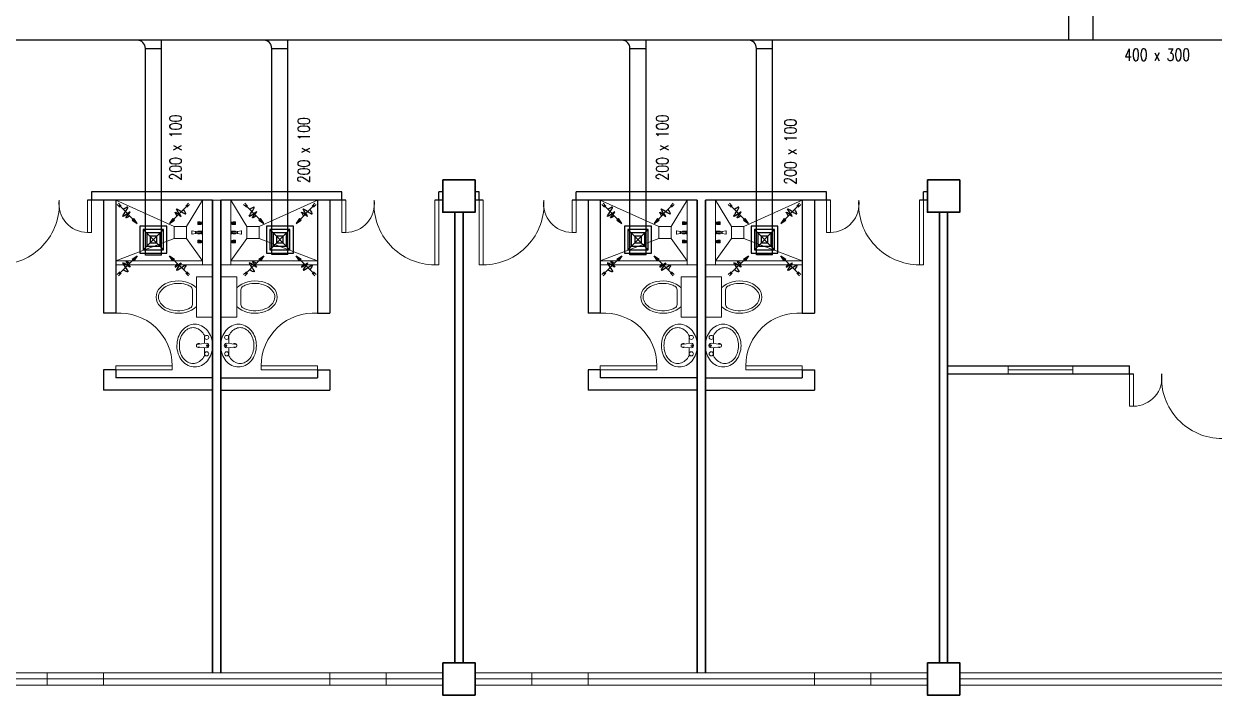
# Model space of a CAD drawing. Header units: millimetres. Extents: x 3 to 434, y 1 to 233.
# Drawn here: x 30.13 to 44.87, y 20.76 to 29.07 of the extents above; entities that cross this region are included whole.
import ezdxf

# ---------------------------------------------------------------- set-up
doc = ezdxf.new("R2010")
doc.units = ezdxf.units.MM
doc.header["$MEASUREMENT"] = 0
for name, color, linetype in [('AIR', 7, 'Continuous'), ('AIR-00', 8, 'Continuous'), ('AIR-03', 30, 'Continuous'), ('ducting label', 7, 'Continuous'), ('exhaust', 1, 'Continuous')]:
    doc.layers.add(name, color=color, linetype=linetype)
doc.styles.add('Arch-Dim', font='simplex.shx', dxfattribs={"width": 0.75})

# ---------------------------------------------------------------- blocks, each defined once
blk = doc.blocks.new('GRILL-C-IN')
at = {"layer": 'AIR-00', "ltscale": 3}
for p, q in [((-0.601, 0.623), (-0.651, 0.674)), ((0.601, 0.623), (0.651, 0.674)), ((-0.623, 0.601), (-0.674, 0.651)), ((-0.637, 0.637), (-0.3, 0.3)), ((0.637, 0.637), (0.3, 0.3)), ((0.623, 0.601), (0.674, 0.651)), ((-0.637, -0.637), (-0.3, -0.3)), ((0.637, -0.637), (0.3, -0.3)), ((-0.623, -0.601), (-0.674, -0.651)), ((-0.601, -0.623), (-0.651, -0.674)), ((0.601, -0.623), (0.651, -0.674)), ((0.623, -0.601), (0.674, -0.651))]:
    blk.add_line(p, q, dxfattribs=at)
at = {"layer": 'AIR-00', "color": 50}
for p, q in [((-0.188, 0.187), (0.187, -0.188)), ((0.187, 0.187), (-0.188, -0.188))]:
    blk.add_line(p, q, dxfattribs=at)
at = {"layer": 'AIR-00', "ltscale": 3}
for points in [[(-0.362, 0.393), (-0.393, 0.362), (-0.3, 0.3)], [(0.393, 0.362), (0.362, 0.393), (0.3, 0.3)], [(-0.362, -0.393), (-0.393, -0.362), (-0.3, -0.3)], [(0.393, -0.362), (0.362, -0.393), (0.3, -0.3)]]:
    blk.add_lwpolyline(points, close=True, dxfattribs=at)
at = {"layer": 'AIR-00', "color": 50}
for points in [[(-0.188, -0.188), (0.187, -0.188), (0.187, 0.187), (-0.188, 0.187)], [(-0.125, -0.125), (0.125, -0.125), (0.125, 0.125), (-0.125, 0.125)], [(-0.062, -0.062), (0.062, -0.062), (0.062, 0.062), (-0.062, 0.062)]]:
    blk.add_lwpolyline(points, close=True, dxfattribs=at)
at = {"layer": 'AIR-00', "ltscale": 3}
for points in [[(-0.441, 0.441), (-0.512, 0.404), (-0.432, 0.514), (-0.568, 0.43), (-0.477, 0.6), (-0.561, 0.561)], [(0.441, 0.441), (0.404, 0.512), (0.514, 0.432), (0.43, 0.568), (0.6, 0.477), (0.561, 0.561)], [(-0.441, -0.441), (-0.512, -0.404), (-0.432, -0.514), (-0.568, -0.43), (-0.477, -0.6), (-0.561, -0.561)], [(0.441, -0.441), (0.404, -0.512), (0.514, -0.432), (0.43, -0.568), (0.6, -0.477), (0.561, -0.561)]]:
    blk.add_spline(points, degree=3, dxfattribs=at)
for points in [[(-0.3, 0.3), (-0.362, 0.393), (-0.393, 0.362)], [(0.3, 0.3), (0.393, 0.362), (0.362, 0.393)], [(-0.3, -0.3), (-0.362, -0.393), (-0.393, -0.362)], [(0.3, -0.3), (0.393, -0.362), (0.362, -0.393)]]:
    blk.add_solid(points, dxfattribs=at)
at = {"layer": 'AIR-03', "color": 6}
blk.add_lwpolyline([(-0.25, -0.25), (0.25, -0.25), (0.25, 0.25), (-0.25, 0.25)], close=True, dxfattribs=at)

msp = doc.modelspace()

# ---------------------------------------------------------------- linework, layer by layer
at = {"color": 8, "linetype": 'ByBlock', "lineweight": 25}
for p, q in [((34.07, 26.987), (30.97, 26.987)), ((30.97, 26.987), (30.97, 26.887)), ((34.07, 26.887), (34.07, 26.987)), ((35.32, 26.987), (35.27, 26.987)), ((35.27, 26.887), (35.27, 26.987)), ((35.77, 26.987), (35.72, 26.987)), ((35.77, 26.887), (35.77, 26.987)), ((38.57, 26.987), (36.97, 26.987)), ((36.97, 26.887), (36.97, 26.987)), ((40.07, 26.987), (38.47, 26.987)), ((40.07, 26.887), (40.07, 26.987)), ((41.32, 26.987), (41.27, 26.987)), ((41.27, 26.887), (41.27, 26.987)), ((32.47, 26.887), (30.92, 26.887)), ((32.345, 26.887), (31.27, 26.887)), ((32.47, 21.037), (32.47, 26.887)), ((32.47, 26.887), (32.47, 21.037)), ((32.57, 21.037), (32.57, 26.887)), ((32.57, 26.887), (32.57, 21.037)), ((34.12, 26.887), (32.57, 26.887)), ((35.32, 26.887), (35.22, 26.887)), ((35.82, 26.887), (35.72, 26.887)), ((38.47, 26.887), (36.92, 26.887)), ((38.47, 21.037), (38.47, 26.887)), ((38.47, 26.887), (38.47, 21.037)), ((38.57, 21.037), (38.57, 26.887)), ((38.57, 26.887), (38.57, 21.037)), ((40.12, 26.887), (38.57, 26.887)), ((41.32, 26.887), (41.22, 26.887)), ((35.47, 21.162), (35.47, 26.737)), ((35.47, 26.737), (35.47, 21.162)), ((35.57, 21.162), (35.57, 26.737)), ((35.57, 26.737), (35.57, 21.162)), ((41.47, 21.162), (41.47, 26.737)), ((41.47, 26.737), (41.47, 21.162)), ((41.57, 21.162), (41.57, 26.737)), ((41.57, 26.737), (41.57, 21.162)), ((41.57, 24.837), (43.82, 24.837)), ((43.82, 24.737), (43.82, 24.837)), ((41.57, 24.737), (43.87, 24.737)), ((41.57, 22.387), (41.57, 21.162))]:
    msp.add_line(p, q, dxfattribs=at)
at = {"color": 8, "linetype": 'ByBlock', "lineweight": 25, "ltscale": 0.3}
for p, q in [((31.12, 26.887), (31.12, 25.487)), ((31.27, 26.887), (31.27, 25.487)), ((33.77, 26.887), (33.77, 25.487)), ((33.92, 26.887), (33.92, 25.487)), ((37.12, 26.887), (37.12, 25.487)), ((37.27, 26.887), (37.27, 25.487)), ((39.77, 26.887), (39.77, 25.487)), ((39.92, 26.887), (39.92, 25.487)), ((31.27, 25.487), (31.12, 25.487)), ((33.77, 25.487), (33.92, 25.487)), ((37.27, 25.487), (37.12, 25.487)), ((39.77, 25.487), (39.92, 25.487)), ((31.12, 24.787), (31.12, 24.537)), ((31.27, 24.787), (31.12, 24.787)), ((31.27, 24.787), (31.27, 24.687)), ((33.77, 24.787), (33.77, 24.687)), ((33.77, 24.787), (33.92, 24.787)), ((33.92, 24.787), (33.92, 24.537)), ((37.12, 24.787), (37.12, 24.537)), ((37.27, 24.787), (37.12, 24.787)), ((37.27, 24.787), (37.27, 24.687)), ((39.77, 24.787), (39.77, 24.687)), ((39.77, 24.787), (39.92, 24.787)), ((39.92, 24.787), (39.92, 24.537)), ((32.47, 24.687), (31.27, 24.687)), ((32.57, 24.687), (33.77, 24.687)), ((38.47, 24.687), (37.27, 24.687)), ((38.57, 24.687), (39.77, 24.687)), ((32.47, 24.537), (31.12, 24.537)), ((32.57, 24.537), (33.92, 24.537)), ((38.47, 24.537), (37.12, 24.537)), ((38.57, 24.537), (39.92, 24.537))]:
    msp.add_line(p, q, dxfattribs=at)
at = {"color": 8, "linetype": 'ByBlock', "lineweight": 9, "ltscale": 0.3}
for p, q in [((31.995, 26.562), (31.27, 26.887)), ((32.145, 26.562), (32.345, 26.887)), ((32.895, 26.562), (32.695, 26.887)), ((33.045, 26.562), (33.77, 26.887)), ((37.995, 26.562), (37.27, 26.887)), ((38.145, 26.562), (38.345, 26.887)), ((38.895, 26.562), (38.695, 26.887)), ((39.045, 26.562), (39.77, 26.887)), ((31.995, 26.412), (31.27, 26.137)), ((32.145, 26.412), (32.345, 26.137)), ((32.895, 26.412), (32.695, 26.137)), ((33.045, 26.412), (33.77, 26.137)), ((37.995, 26.412), (37.27, 26.137)), ((38.145, 26.412), (38.345, 26.137)), ((38.895, 26.412), (38.695, 26.137)), ((39.045, 26.412), (39.77, 26.137))]:
    msp.add_line(p, q, dxfattribs=at)
at = {"color": 8, "linetype": 'ByBlock', "lineweight": 9}
for p, q in [((32.345, 26.887), (32.345, 26.087)), ((32.57, 26.887), (32.47, 26.887)), ((32.695, 26.887), (32.695, 26.087)), ((38.345, 26.887), (38.345, 26.087)), ((38.695, 26.887), (38.695, 26.087)), ((41.57, 26.737), (41.57, 23.762)), ((32.47, 24.501), (32.47, 26.451)), ((38.57, 25.137), (38.57, 23.037)), ((41.57, 25.137), (41.57, 23.037)), ((42.72, 24.837), (42.32, 24.837)), ((42.32, 24.837), (42.32, 24.737)), ((43.12, 24.787), (42.32, 24.787)), ((43.12, 24.737), (43.12, 24.837)), ((42.32, 24.737), (43.12, 24.737)), ((41.57, 22.762), (41.57, 22.387)), ((29.72, 21.037), (32.47, 21.037)), ((31.12, 20.962), (29.72, 20.962)), ((30.42, 21.037), (30.42, 20.887)), ((31.12, 20.887), (31.12, 21.037)), ((31.12, 20.962), (33.92, 20.962)), ((32.47, 21.037), (32.57, 21.037)), ((32.57, 21.037), (35.32, 21.037)), ((33.92, 21.037), (33.92, 20.887)), ((35.32, 20.962), (33.92, 20.962)), ((34.62, 21.037), (34.62, 20.887)), ((35.32, 20.887), (35.32, 21.037)), ((35.72, 21.037), (38.47, 21.037)), ((37.12, 20.962), (35.72, 20.962)), ((36.42, 21.037), (36.42, 20.887)), ((37.12, 20.887), (37.12, 21.037)), ((37.12, 20.962), (39.92, 20.962)), ((38.47, 21.037), (38.57, 21.037)), ((41.32, 21.037), (38.57, 21.037)), ((39.92, 21.037), (39.92, 20.887)), ((41.32, 20.962), (39.92, 20.962)), ((40.62, 21.037), (40.62, 20.887)), ((45.07, 21.037), (41.72, 21.037)), ((42.17, 21.037), (41.72, 21.037)), ((41.72, 20.962), (45.07, 20.962)), ((42.17, 21.037), (44.07, 21.037)), ((44.67, 21.037), (44.07, 21.037)), ((29.72, 20.887), (32.57, 20.887)), ((32.47, 20.887), (35.32, 20.887)), ((35.72, 20.887), (38.57, 20.887)), ((41.32, 20.887), (38.57, 20.887)), ((45.07, 20.887), (41.72, 20.887)), ((41.72, 20.887), (42.17, 20.887)), ((42.17, 20.887), (44.07, 20.887)), ((44.07, 20.887), (44.82, 20.887))]:
    msp.add_line(p, q, dxfattribs=at)
at = {"color": 8, "lineweight": 9}
for p, q in [((32.286, 26.613), (32.286, 26.587)), ((32.286, 26.613), (32.288, 26.613)), ((32.286, 26.587), (32.288, 26.587)), ((32.288, 26.613), (32.29, 26.617)), ((32.288, 26.613), (32.288, 26.587)), ((32.288, 26.587), (32.29, 26.584)), ((32.29, 26.617), (32.29, 26.584)), ((32.29, 26.617), (32.312, 26.617)), ((32.29, 26.584), (32.312, 26.584)), ((32.298, 26.613), (32.311, 26.613)), ((32.298, 26.606), (32.31, 26.606)), ((32.298, 26.594), (32.31, 26.594)), ((32.298, 26.587), (32.311, 26.587)), ((32.312, 26.617), (32.316, 26.615)), ((32.312, 26.614), (32.312, 26.606)), ((32.312, 26.587), (32.312, 26.594)), ((32.312, 26.584), (32.316, 26.586)), ((32.317, 26.614), (32.323, 26.614)), ((32.317, 26.586), (32.323, 26.586)), ((32.323, 26.614), (32.326, 26.614)), ((32.323, 26.614), (32.323, 26.586)), ((32.323, 26.586), (32.326, 26.587)), ((32.326, 26.614), (32.326, 26.587)), ((32.337, 26.612), (32.326, 26.612)), ((32.337, 26.589), (32.326, 26.589)), ((32.344, 26.617), (32.337, 26.614)), ((32.337, 26.614), (32.337, 26.587)), ((32.344, 26.583), (32.337, 26.587)), ((32.344, 26.617), (32.344, 26.583)), ((32.344, 26.617), (32.345, 26.617)), ((32.344, 26.583), (32.345, 26.583)), ((32.345, 26.617), (32.345, 26.583)), ((32.695, 26.617), (32.695, 26.583)), ((32.696, 26.617), (32.695, 26.617)), ((32.696, 26.583), (32.695, 26.583)), ((32.696, 26.617), (32.696, 26.583)), ((32.696, 26.617), (32.702, 26.614)), ((32.696, 26.583), (32.702, 26.587)), ((32.702, 26.614), (32.702, 26.587)), ((32.702, 26.612), (32.714, 26.612)), ((32.702, 26.589), (32.714, 26.589)), ((32.716, 26.614), (32.714, 26.614)), ((32.714, 26.614), (32.714, 26.587)), ((32.716, 26.586), (32.714, 26.587)), ((32.716, 26.614), (32.716, 26.586)), ((32.722, 26.614), (32.716, 26.614)), ((32.722, 26.586), (32.716, 26.586)), ((32.728, 26.617), (32.724, 26.615)), ((32.728, 26.584), (32.724, 26.586)), ((32.75, 26.617), (32.728, 26.617)), ((32.728, 26.614), (32.728, 26.606)), ((32.728, 26.587), (32.728, 26.594)), ((32.75, 26.584), (32.728, 26.584)), ((32.741, 26.613), (32.729, 26.613)), ((32.741, 26.606), (32.729, 26.606)), ((32.741, 26.594), (32.729, 26.594)), ((32.741, 26.587), (32.729, 26.587)), ((32.75, 26.617), (32.75, 26.584)), ((32.752, 26.613), (32.75, 26.617)), ((32.752, 26.587), (32.75, 26.584)), ((32.752, 26.613), (32.752, 26.587)), ((32.754, 26.613), (32.752, 26.613)), ((32.754, 26.587), (32.752, 26.587)), ((32.754, 26.613), (32.754, 26.587)), ((38.286, 26.613), (38.286, 26.587)), ((38.286, 26.613), (38.288, 26.613)), ((38.286, 26.587), (38.288, 26.587)), ((38.288, 26.613), (38.29, 26.617)), ((38.288, 26.613), (38.288, 26.587)), ((38.288, 26.587), (38.29, 26.584)), ((38.29, 26.617), (38.29, 26.584)), ((38.29, 26.617), (38.312, 26.617)), ((38.29, 26.584), (38.312, 26.584)), ((38.298, 26.613), (38.311, 26.613)), ((38.298, 26.606), (38.31, 26.606)), ((38.298, 26.594), (38.31, 26.594)), ((38.298, 26.587), (38.311, 26.587)), ((38.312, 26.617), (38.316, 26.615)), ((38.312, 26.614), (38.312, 26.606)), ((38.312, 26.587), (38.312, 26.594)), ((38.312, 26.584), (38.316, 26.586)), ((38.317, 26.614), (38.323, 26.614)), ((38.317, 26.586), (38.323, 26.586)), ((38.323, 26.614), (38.326, 26.614)), ((38.323, 26.614), (38.323, 26.586)), ((38.323, 26.586), (38.326, 26.587)), ((38.326, 26.614), (38.326, 26.587)), ((38.337, 26.612), (38.326, 26.612)), ((38.337, 26.589), (38.326, 26.589)), ((38.344, 26.617), (38.337, 26.614)), ((38.337, 26.614), (38.337, 26.587)), ((38.344, 26.583), (38.337, 26.587)), ((38.344, 26.617), (38.344, 26.583)), ((38.344, 26.617), (38.345, 26.617)), ((38.344, 26.583), (38.345, 26.583)), ((38.345, 26.617), (38.345, 26.583)), ((38.695, 26.617), (38.695, 26.583)), ((38.696, 26.617), (38.695, 26.617)), ((38.696, 26.583), (38.695, 26.583)), ((38.696, 26.617), (38.696, 26.583)), ((38.696, 26.617), (38.702, 26.614)), ((38.696, 26.583), (38.702, 26.587)), ((38.702, 26.614), (38.702, 26.587)), ((38.702, 26.612), (38.714, 26.612)), ((38.702, 26.589), (38.714, 26.589)), ((38.716, 26.614), (38.714, 26.614)), ((38.714, 26.614), (38.714, 26.587)), ((38.716, 26.586), (38.714, 26.587)), ((38.716, 26.614), (38.716, 26.586)), ((38.722, 26.614), (38.716, 26.614)), ((38.722, 26.586), (38.716, 26.586)), ((38.728, 26.617), (38.724, 26.615)), ((38.728, 26.584), (38.724, 26.586)), ((38.75, 26.617), (38.728, 26.617)), ((38.728, 26.614), (38.728, 26.606)), ((38.728, 26.587), (38.728, 26.594)), ((38.75, 26.584), (38.728, 26.584)), ((38.741, 26.613), (38.729, 26.613)), ((38.741, 26.606), (38.729, 26.606)), ((38.741, 26.594), (38.729, 26.594)), ((38.741, 26.587), (38.729, 26.587)), ((38.75, 26.617), (38.75, 26.584)), ((38.752, 26.613), (38.75, 26.617)), ((38.752, 26.587), (38.75, 26.584)), ((38.752, 26.613), (38.752, 26.587)), ((38.754, 26.613), (38.752, 26.613)), ((38.754, 26.587), (38.752, 26.587)), ((38.754, 26.613), (38.754, 26.587)), ((32.213, 26.467), (32.213, 26.506)), ((32.26, 26.499), (32.218, 26.508)), ((32.26, 26.474), (32.218, 26.466)), ((32.267, 26.499), (32.26, 26.499)), ((32.26, 26.499), (32.26, 26.474)), ((32.26, 26.499), (32.26, 26.474)), ((32.26, 26.474), (32.267, 26.474)), ((32.267, 26.474), (32.267, 26.499)), ((32.267, 26.494), (32.329, 26.494)), ((32.329, 26.479), (32.267, 26.479)), ((32.286, 26.5), (32.286, 26.494)), ((32.286, 26.5), (32.288, 26.5)), ((32.286, 26.479), (32.286, 26.474)), ((32.286, 26.474), (32.288, 26.474)), ((32.286, 26.386), (32.288, 26.386)), ((32.286, 26.386), (32.286, 26.36)), ((32.288, 26.5), (32.29, 26.503)), ((32.288, 26.5), (32.288, 26.494)), ((32.288, 26.479), (32.288, 26.474)), ((32.288, 26.474), (32.29, 26.47)), ((32.288, 26.386), (32.29, 26.39)), ((32.288, 26.386), (32.288, 26.36)), ((32.29, 26.503), (32.29, 26.494)), ((32.29, 26.503), (32.312, 26.503)), ((32.29, 26.479), (32.29, 26.47)), ((32.29, 26.47), (32.312, 26.47)), ((32.29, 26.39), (32.312, 26.39)), ((32.29, 26.39), (32.29, 26.356)), ((32.298, 26.5), (32.311, 26.5)), ((32.298, 26.474), (32.311, 26.474)), ((32.298, 26.386), (32.311, 26.386)), ((32.312, 26.503), (32.316, 26.501)), ((32.312, 26.5), (32.312, 26.494)), ((32.312, 26.474), (32.312, 26.479)), ((32.312, 26.47), (32.316, 26.472)), ((32.312, 26.39), (32.316, 26.388)), ((32.312, 26.386), (32.312, 26.379)), ((32.317, 26.501), (32.323, 26.501)), ((32.317, 26.473), (32.323, 26.473)), ((32.317, 26.387), (32.323, 26.387)), ((32.323, 26.501), (32.323, 26.494)), ((32.323, 26.501), (32.326, 26.5)), ((32.323, 26.479), (32.323, 26.473)), ((32.323, 26.473), (32.326, 26.473)), ((32.323, 26.387), (32.323, 26.359)), ((32.323, 26.387), (32.326, 26.386)), ((32.326, 26.5), (32.326, 26.494)), ((32.329, 26.498), (32.326, 26.498)), ((32.326, 26.479), (32.326, 26.473)), ((32.329, 26.475), (32.326, 26.475)), ((32.326, 26.386), (32.326, 26.36)), ((32.337, 26.384), (32.326, 26.384)), ((32.329, 26.469), (32.329, 26.504)), ((32.329, 26.504), (32.339, 26.504)), ((32.329, 26.494), (32.329, 26.479)), ((32.339, 26.469), (32.329, 26.469)), ((32.344, 26.39), (32.337, 26.387)), ((32.337, 26.387), (32.337, 26.359)), ((32.339, 26.504), (32.345, 26.516)), ((32.339, 26.469), (32.339, 26.504)), ((32.339, 26.504), (32.339, 26.469)), ((32.345, 26.458), (32.339, 26.469)), ((32.344, 26.39), (32.345, 26.39)), ((32.344, 26.39), (32.344, 26.356)), ((32.345, 26.516), (32.345, 26.458)), ((32.345, 26.39), (32.345, 26.356)), ((32.701, 26.504), (32.695, 26.516)), ((32.695, 26.516), (32.695, 26.458)), ((32.695, 26.458), (32.701, 26.469)), ((32.696, 26.39), (32.695, 26.39)), ((32.695, 26.39), (32.695, 26.356)), ((32.696, 26.39), (32.702, 26.387)), ((32.696, 26.39), (32.696, 26.356)), ((32.701, 26.469), (32.701, 26.504)), ((32.71, 26.504), (32.701, 26.504)), ((32.701, 26.504), (32.701, 26.469)), ((32.701, 26.469), (32.71, 26.469)), ((32.702, 26.387), (32.702, 26.359)), ((32.702, 26.384), (32.714, 26.384)), ((32.71, 26.469), (32.71, 26.504)), ((32.71, 26.498), (32.714, 26.498)), ((32.773, 26.494), (32.71, 26.494)), ((32.71, 26.494), (32.71, 26.479)), ((32.71, 26.479), (32.773, 26.479)), ((32.71, 26.475), (32.714, 26.475)), ((32.716, 26.501), (32.714, 26.5)), ((32.714, 26.5), (32.714, 26.494)), ((32.714, 26.479), (32.714, 26.473)), ((32.716, 26.473), (32.714, 26.473)), ((32.716, 26.387), (32.714, 26.386)), ((32.714, 26.386), (32.714, 26.36)), ((32.716, 26.501), (32.716, 26.494)), ((32.722, 26.501), (32.716, 26.501)), ((32.716, 26.479), (32.716, 26.473)), ((32.722, 26.473), (32.716, 26.473)), ((32.722, 26.387), (32.716, 26.387)), ((32.716, 26.387), (32.716, 26.359)), ((32.728, 26.503), (32.724, 26.501)), ((32.728, 26.47), (32.724, 26.472)), ((32.728, 26.39), (32.724, 26.388)), ((32.75, 26.503), (32.728, 26.503)), ((32.728, 26.5), (32.728, 26.494)), ((32.728, 26.474), (32.728, 26.479)), ((32.75, 26.47), (32.728, 26.47)), ((32.75, 26.39), (32.728, 26.39)), ((32.728, 26.386), (32.728, 26.379)), ((32.741, 26.5), (32.729, 26.5)), ((32.741, 26.474), (32.729, 26.474)), ((32.741, 26.386), (32.729, 26.386)), ((32.75, 26.503), (32.75, 26.494)), ((32.752, 26.5), (32.75, 26.503)), ((32.75, 26.479), (32.75, 26.47)), ((32.752, 26.474), (32.75, 26.47)), ((32.752, 26.386), (32.75, 26.39)), ((32.75, 26.39), (32.75, 26.356)), ((32.752, 26.5), (32.752, 26.494)), ((32.754, 26.5), (32.752, 26.5)), ((32.752, 26.479), (32.752, 26.474)), ((32.754, 26.474), (32.752, 26.474)), ((32.754, 26.386), (32.752, 26.386)), ((32.752, 26.386), (32.752, 26.36)), ((32.754, 26.5), (32.754, 26.494)), ((32.754, 26.479), (32.754, 26.474)), ((32.754, 26.386), (32.754, 26.36)), ((32.773, 26.499), (32.78, 26.499)), ((32.773, 26.474), (32.773, 26.499)), ((32.78, 26.474), (32.773, 26.474)), ((32.78, 26.499), (32.822, 26.508)), ((32.78, 26.499), (32.78, 26.474)), ((32.78, 26.499), (32.78, 26.474)), ((32.78, 26.474), (32.822, 26.466)), ((32.827, 26.467), (32.827, 26.506)), ((38.213, 26.467), (38.213, 26.506)), ((38.26, 26.499), (38.218, 26.508)), ((38.26, 26.474), (38.218, 26.466)), ((38.267, 26.499), (38.26, 26.499)), ((38.26, 26.499), (38.26, 26.474)), ((38.26, 26.499), (38.26, 26.474)), ((38.26, 26.474), (38.267, 26.474)), ((38.267, 26.474), (38.267, 26.499)), ((38.267, 26.494), (38.329, 26.494)), ((38.329, 26.479), (38.267, 26.479)), ((38.286, 26.5), (38.286, 26.494)), ((38.286, 26.5), (38.288, 26.5)), ((38.286, 26.479), (38.286, 26.474)), ((38.286, 26.474), (38.288, 26.474)), ((38.286, 26.386), (38.288, 26.386)), ((38.286, 26.386), (38.286, 26.36)), ((38.288, 26.5), (38.29, 26.503)), ((38.288, 26.5), (38.288, 26.494)), ((38.288, 26.479), (38.288, 26.474)), ((38.288, 26.474), (38.29, 26.47)), ((38.288, 26.386), (38.29, 26.39)), ((38.288, 26.386), (38.288, 26.36)), ((38.29, 26.503), (38.29, 26.494)), ((38.29, 26.503), (38.312, 26.503)), ((38.29, 26.479), (38.29, 26.47)), ((38.29, 26.47), (38.312, 26.47)), ((38.29, 26.39), (38.312, 26.39)), ((38.29, 26.39), (38.29, 26.356)), ((38.298, 26.5), (38.311, 26.5)), ((38.298, 26.474), (38.311, 26.474)), ((38.298, 26.386), (38.311, 26.386)), ((38.312, 26.503), (38.316, 26.501)), ((38.312, 26.5), (38.312, 26.494)), ((38.312, 26.474), (38.312, 26.479)), ((38.312, 26.47), (38.316, 26.472)), ((38.312, 26.39), (38.316, 26.388)), ((38.312, 26.386), (38.312, 26.379)), ((38.317, 26.501), (38.323, 26.501)), ((38.317, 26.473), (38.323, 26.473)), ((38.317, 26.387), (38.323, 26.387)), ((38.323, 26.501), (38.323, 26.494)), ((38.323, 26.501), (38.326, 26.5)), ((38.323, 26.479), (38.323, 26.473)), ((38.323, 26.473), (38.326, 26.473)), ((38.323, 26.387), (38.323, 26.359)), ((38.323, 26.387), (38.326, 26.386)), ((38.326, 26.5), (38.326, 26.494)), ((38.329, 26.498), (38.326, 26.498)), ((38.326, 26.479), (38.326, 26.473)), ((38.329, 26.475), (38.326, 26.475)), ((38.326, 26.386), (38.326, 26.36)), ((38.337, 26.384), (38.326, 26.384)), ((38.329, 26.469), (38.329, 26.504)), ((38.329, 26.504), (38.339, 26.504)), ((38.329, 26.494), (38.329, 26.479)), ((38.339, 26.469), (38.329, 26.469)), ((38.344, 26.39), (38.337, 26.387)), ((38.337, 26.387), (38.337, 26.359)), ((38.339, 26.504), (38.345, 26.516)), ((38.339, 26.469), (38.339, 26.504)), ((38.339, 26.504), (38.339, 26.469)), ((38.345, 26.458), (38.339, 26.469)), ((38.344, 26.39), (38.345, 26.39)), ((38.344, 26.39), (38.344, 26.356)), ((38.345, 26.516), (38.345, 26.458)), ((38.345, 26.39), (38.345, 26.356)), ((38.701, 26.504), (38.695, 26.516)), ((38.695, 26.516), (38.695, 26.458)), ((38.695, 26.458), (38.701, 26.469)), ((38.696, 26.39), (38.695, 26.39)), ((38.695, 26.39), (38.695, 26.356)), ((38.696, 26.39), (38.702, 26.387)), ((38.696, 26.39), (38.696, 26.356)), ((38.701, 26.469), (38.701, 26.504)), ((38.71, 26.504), (38.701, 26.504)), ((38.701, 26.504), (38.701, 26.469)), ((38.701, 26.469), (38.71, 26.469)), ((38.702, 26.387), (38.702, 26.359)), ((38.702, 26.384), (38.714, 26.384)), ((38.71, 26.469), (38.71, 26.504)), ((38.71, 26.498), (38.714, 26.498)), ((38.773, 26.494), (38.71, 26.494)), ((38.71, 26.494), (38.71, 26.479)), ((38.71, 26.479), (38.773, 26.479)), ((38.71, 26.475), (38.714, 26.475)), ((38.716, 26.501), (38.714, 26.5)), ((38.714, 26.5), (38.714, 26.494)), ((38.714, 26.479), (38.714, 26.473)), ((38.716, 26.473), (38.714, 26.473)), ((38.716, 26.387), (38.714, 26.386)), ((38.714, 26.386), (38.714, 26.36)), ((38.716, 26.501), (38.716, 26.494)), ((38.722, 26.501), (38.716, 26.501)), ((38.716, 26.479), (38.716, 26.473)), ((38.722, 26.473), (38.716, 26.473)), ((38.722, 26.387), (38.716, 26.387)), ((38.716, 26.387), (38.716, 26.359)), ((38.728, 26.503), (38.724, 26.501)), ((38.728, 26.47), (38.724, 26.472)), ((38.728, 26.39), (38.724, 26.388)), ((38.75, 26.503), (38.728, 26.503)), ((38.728, 26.5), (38.728, 26.494)), ((38.728, 26.474), (38.728, 26.479)), ((38.75, 26.47), (38.728, 26.47)), ((38.75, 26.39), (38.728, 26.39)), ((38.728, 26.386), (38.728, 26.379)), ((38.741, 26.5), (38.729, 26.5)), ((38.741, 26.474), (38.729, 26.474)), ((38.741, 26.386), (38.729, 26.386)), ((38.75, 26.503), (38.75, 26.494)), ((38.752, 26.5), (38.75, 26.503)), ((38.75, 26.479), (38.75, 26.47)), ((38.752, 26.474), (38.75, 26.47)), ((38.752, 26.386), (38.75, 26.39)), ((38.75, 26.39), (38.75, 26.356)), ((38.752, 26.5), (38.752, 26.494)), ((38.754, 26.5), (38.752, 26.5)), ((38.752, 26.479), (38.752, 26.474)), ((38.754, 26.474), (38.752, 26.474)), ((38.754, 26.386), (38.752, 26.386)), ((38.752, 26.386), (38.752, 26.36)), ((38.754, 26.5), (38.754, 26.494)), ((38.754, 26.479), (38.754, 26.474)), ((38.754, 26.386), (38.754, 26.36)), ((38.773, 26.499), (38.78, 26.499)), ((38.773, 26.474), (38.773, 26.499)), ((38.78, 26.474), (38.773, 26.474)), ((38.78, 26.499), (38.822, 26.508)), ((38.78, 26.499), (38.78, 26.474)), ((38.78, 26.499), (38.78, 26.474)), ((38.78, 26.474), (38.822, 26.466)), ((38.827, 26.467), (38.827, 26.506)), ((32.286, 26.36), (32.288, 26.36)), ((32.288, 26.36), (32.29, 26.356)), ((32.29, 26.356), (32.312, 26.356)), ((32.298, 26.379), (32.31, 26.379)), ((32.298, 26.367), (32.31, 26.367)), ((32.298, 26.36), (32.311, 26.36)), ((32.312, 26.36), (32.312, 26.367)), ((32.312, 26.356), (32.316, 26.359)), ((32.317, 26.359), (32.323, 26.359)), ((32.323, 26.359), (32.326, 26.36)), ((32.337, 26.362), (32.326, 26.362)), ((32.344, 26.356), (32.337, 26.359)), ((32.344, 26.356), (32.345, 26.356)), ((32.696, 26.356), (32.695, 26.356)), ((32.696, 26.356), (32.702, 26.359)), ((32.702, 26.362), (32.714, 26.362)), ((32.716, 26.359), (32.714, 26.36)), ((32.722, 26.359), (32.716, 26.359)), ((32.728, 26.356), (32.724, 26.359)), ((32.728, 26.36), (32.728, 26.367)), ((32.75, 26.356), (32.728, 26.356)), ((32.742, 26.379), (32.729, 26.379)), ((32.742, 26.367), (32.729, 26.367)), ((32.741, 26.36), (32.729, 26.36)), ((32.752, 26.36), (32.75, 26.356)), ((32.754, 26.36), (32.752, 26.36)), ((38.286, 26.36), (38.288, 26.36)), ((38.288, 26.36), (38.29, 26.356)), ((38.29, 26.356), (38.312, 26.356)), ((38.298, 26.379), (38.31, 26.379)), ((38.298, 26.367), (38.31, 26.367)), ((38.298, 26.36), (38.311, 26.36)), ((38.312, 26.36), (38.312, 26.367)), ((38.312, 26.356), (38.316, 26.359)), ((38.317, 26.359), (38.323, 26.359)), ((38.323, 26.359), (38.326, 26.36)), ((38.337, 26.362), (38.326, 26.362)), ((38.344, 26.356), (38.337, 26.359)), ((38.344, 26.356), (38.345, 26.356)), ((38.696, 26.356), (38.695, 26.356)), ((38.696, 26.356), (38.702, 26.359)), ((38.702, 26.362), (38.714, 26.362)), ((38.716, 26.359), (38.714, 26.36)), ((38.722, 26.359), (38.716, 26.359)), ((38.728, 26.356), (38.724, 26.359)), ((38.728, 26.36), (38.728, 26.367)), ((38.75, 26.356), (38.728, 26.356)), ((38.742, 26.379), (38.729, 26.379)), ((38.742, 26.367), (38.729, 26.367)), ((38.741, 26.36), (38.729, 26.36)), ((38.752, 26.36), (38.75, 26.356)), ((38.754, 26.36), (38.752, 26.36)), ((32.47, 25.937), (32.27, 25.937)), ((32.27, 25.937), (32.27, 25.437)), ((32.47, 25.437), (32.47, 25.937)), ((32.57, 25.937), (32.77, 25.937)), ((32.57, 25.437), (32.57, 25.937)), ((32.77, 25.937), (32.77, 25.437)), ((38.47, 25.937), (38.27, 25.937)), ((38.27, 25.937), (38.27, 25.437)), ((38.47, 25.437), (38.47, 25.937)), ((38.57, 25.937), (38.77, 25.937)), ((38.57, 25.437), (38.57, 25.937)), ((38.77, 25.937), (38.77, 25.437)), ((32.22, 25.777), (32.22, 25.596)), ((32.82, 25.777), (32.82, 25.596)), ((38.22, 25.777), (38.22, 25.596)), ((38.82, 25.777), (38.82, 25.596)), ((32.27, 25.437), (32.47, 25.437)), ((32.77, 25.437), (32.57, 25.437)), ((38.27, 25.437), (38.47, 25.437)), ((38.77, 25.437), (38.57, 25.437)), ((32.272, 25.101), (32.394, 25.115)), ((32.272, 25.072), (32.394, 25.059)), ((32.768, 25.101), (32.646, 25.115)), ((32.768, 25.072), (32.646, 25.059)), ((38.272, 25.101), (38.394, 25.115)), ((38.272, 25.072), (38.394, 25.059)), ((38.768, 25.101), (38.646, 25.115)), ((38.768, 25.072), (38.646, 25.059))]:
    msp.add_line(p, q, dxfattribs=at)
at = {"color": 8, "linetype": 'ByBlock', "lineweight": 35}
for points in [[(35.32, 27.137), (35.72, 27.137), (35.72, 26.737), (35.32, 26.737)], [(41.32, 27.137), (41.72, 27.137), (41.72, 26.737), (41.32, 26.737)], [(35.32, 21.162), (35.72, 21.162), (35.72, 20.762), (35.32, 20.762)], [(41.32, 21.162), (41.72, 21.162), (41.72, 20.762), (41.32, 20.762)]]:
    msp.add_lwpolyline(points, close=True, dxfattribs=at)
at = {"color": 8, "lineweight": 13, "ltscale": 0.03}
for points in [[(30.97, 26.887), (30.92, 26.887), (30.92, 26.487), (30.97, 26.487)], [(34.07, 26.887), (34.12, 26.887), (34.12, 26.487), (34.07, 26.487)], [(35.22, 26.887), (35.27, 26.887), (35.27, 26.087), (35.22, 26.087)], [(35.82, 26.887), (35.77, 26.887), (35.77, 26.087), (35.82, 26.087)], [(36.97, 26.887), (36.92, 26.887), (36.92, 26.487), (36.97, 26.487)], [(40.07, 26.887), (40.12, 26.887), (40.12, 26.487), (40.07, 26.487)], [(41.22, 26.887), (41.27, 26.887), (41.27, 26.087), (41.22, 26.087)], [(31.27, 24.787), (31.27, 24.837), (31.97, 24.837), (31.97, 24.787)], [(33.77, 24.787), (33.77, 24.837), (33.07, 24.837), (33.07, 24.787)], [(37.27, 24.787), (37.27, 24.837), (37.97, 24.837), (37.97, 24.787)], [(39.77, 24.787), (39.77, 24.837), (39.07, 24.837), (39.07, 24.787)], [(43.82, 24.737), (43.87, 24.737), (43.87, 24.337), (43.82, 24.337)]]:
    msp.add_lwpolyline(points, close=True, dxfattribs=at)
at = {"color": 8, "linetype": 'ByBlock', "lineweight": 9, "ltscale": 0.03}
for points in [[(32.145, 26.412), (32.145, 26.562), (31.995, 26.562), (31.995, 26.412)], [(32.895, 26.412), (32.895, 26.562), (33.045, 26.562), (33.045, 26.412)], [(38.145, 26.412), (38.145, 26.562), (37.995, 26.562), (37.995, 26.412)], [(38.895, 26.412), (38.895, 26.562), (39.045, 26.562), (39.045, 26.412)]]:
    msp.add_lwpolyline(points, close=True, dxfattribs=at)
at = {"color": 8, "linetype": 'ByBlock', "lineweight": 9, "ltscale": 0.3}
for points in [[(32.345, 26.137), (31.27, 26.137), (31.27, 26.087), (32.47, 26.087), (32.47, 26.087)], [(32.695, 26.137), (33.77, 26.137), (33.77, 26.087), (32.57, 26.087), (32.57, 26.087)], [(38.345, 26.137), (37.27, 26.137), (37.27, 26.087), (38.47, 26.087), (38.47, 26.087)], [(38.695, 26.137), (39.77, 26.137), (39.77, 26.087), (38.57, 26.087), (38.57, 26.087)]]:
    msp.add_lwpolyline(points, dxfattribs=at)
at = {"color": 8, "lineweight": 9}
for points in [[(32.249, 25.352, 0.11576), (32.166, 25.332, 0.104047), (32.093, 25.274, 0.090875), (32.045, 25.19, 0.083344), (32.028, 25.087, 0.083344), (32.045, 24.983, 0.090875), (32.093, 24.899, 0.104047), (32.166, 24.841, 0.11576), (32.249, 24.822, 0.11576), (32.331, 24.841, 0.104047), (32.405, 24.899, 0.090875), (32.453, 24.983, 0.083344), (32.47, 25.087, 0.083344), (32.453, 25.19, 0.090875), (32.405, 25.274, 0.104047), (32.331, 25.332, 0.11576)], [(32.791, 25.352, -0.11576), (32.873, 25.332, -0.104047), (32.947, 25.274, -0.090875), (32.995, 25.19, -0.083344), (33.012, 25.087, -0.083344), (32.995, 24.983, -0.090875), (32.947, 24.899, -0.104047), (32.873, 24.841, -0.11576), (32.791, 24.822, -0.11576), (32.708, 24.841, -0.104047), (32.635, 24.899, -0.090875), (32.587, 24.983, -0.083344), (32.57, 25.087, -0.083344), (32.587, 25.19, -0.090875), (32.635, 25.274, -0.104047), (32.708, 25.332, -0.11576)], [(38.249, 25.352, 0.11576), (38.166, 25.332, 0.104047), (38.093, 25.274, 0.090875), (38.045, 25.19, 0.083344), (38.028, 25.087, 0.083344), (38.045, 24.983, 0.090875), (38.093, 24.899, 0.104047), (38.166, 24.841, 0.11576), (38.249, 24.822, 0.11576), (38.331, 24.841, 0.104047), (38.405, 24.899, 0.090875), (38.453, 24.983, 0.083344), (38.47, 25.087, 0.083344), (38.453, 25.19, 0.090875), (38.405, 25.274, 0.104047), (38.331, 25.332, 0.11576)], [(38.791, 25.352, -0.11576), (38.873, 25.332, -0.104047), (38.947, 25.274, -0.090875), (38.995, 25.19, -0.083344), (39.012, 25.087, -0.083344), (38.995, 24.983, -0.090875), (38.947, 24.899, -0.104047), (38.873, 24.841, -0.11576), (38.791, 24.822, -0.11576), (38.708, 24.841, -0.104047), (38.635, 24.899, -0.090875), (38.587, 24.983, -0.083344), (38.57, 25.087, -0.083344), (38.587, 25.19, -0.090875), (38.635, 25.274, -0.104047), (38.708, 25.332, -0.11576)]]:
    msp.add_lwpolyline(points, format="xyb", close=True, dxfattribs=at)
for points in [[(32.228, 25.309, 0.124838), (32.165, 25.293, 0.105788), (32.108, 25.244, 0.086697), (32.071, 25.174, 0.076776), (32.058, 25.087, 0.076776), (32.071, 24.999, 0.086697), (32.108, 24.929, 0.105788), (32.165, 24.88, 0.124838), (32.228, 24.864, 0.124838), (32.29, 24.88, 0.105788), (32.348, 24.929, 0.040067), (32.368, 24.96), (32.368, 25.062, 0.040067)], [(32.368, 25.111), (32.368, 25.213, 0.040067), (32.348, 25.244, 0.105788), (32.29, 25.293, 0.124838), (32.228, 25.309, 0.124838)], [(32.812, 25.309, -0.124838), (32.874, 25.293, -0.105788), (32.932, 25.244, -0.086697), (32.968, 25.174, -0.076776), (32.982, 25.087, -0.076776), (32.968, 24.999, -0.086697), (32.932, 24.929, -0.105788), (32.874, 24.88, -0.124838), (32.812, 24.864, -0.124838), (32.749, 24.88, -0.105788), (32.692, 24.929, -0.040067), (32.672, 24.96), (32.672, 25.062, -0.040067)], [(32.672, 25.111), (32.672, 25.213, -0.040067), (32.692, 25.244, -0.105788), (32.749, 25.293, -0.124838), (32.812, 25.309, -0.124838)], [(38.228, 25.309, 0.124838), (38.165, 25.293, 0.105788), (38.108, 25.244, 0.086697), (38.071, 25.174, 0.076776), (38.058, 25.087, 0.076776), (38.071, 24.999, 0.086697), (38.108, 24.929, 0.105788), (38.165, 24.88, 0.124838), (38.228, 24.864, 0.124838), (38.29, 24.88, 0.105788), (38.348, 24.929, 0.040067), (38.368, 24.96), (38.368, 25.062, 0.040067)], [(38.368, 25.111), (38.368, 25.213, 0.040067), (38.348, 25.244, 0.105788), (38.29, 25.293, 0.124838), (38.228, 25.309, 0.124838)], [(38.812, 25.309, -0.124838), (38.874, 25.293, -0.105788), (38.932, 25.244, -0.086697), (38.968, 25.174, -0.076776), (38.982, 25.087, -0.076776), (38.968, 24.999, -0.086697), (38.932, 24.929, -0.105788), (38.874, 24.88, -0.124838), (38.812, 24.864, -0.124838), (38.749, 24.88, -0.105788), (38.692, 24.929, -0.040067), (38.672, 24.96), (38.672, 25.062, -0.040067)], [(38.672, 25.111), (38.672, 25.213, -0.040067), (38.692, 25.244, -0.105788), (38.749, 25.293, -0.124838), (38.812, 25.309, -0.124838)]]:
    msp.add_lwpolyline(points, format="xyb", dxfattribs=at)
msp.add_lwpolyline([(42.32, 24.837), (43.12, 24.837), (43.12, 24.737), (42.32, 24.737)], close=True, dxfattribs=at)
for centre, radius in [((32.397, 25.188), 0.0255), ((32.643, 25.188), 0.0255), ((38.397, 25.188), 0.0255), ((38.643, 25.188), 0.0255), ((32.403, 25.087), 0.0095), ((32.636, 25.087), 0.0095), ((38.403, 25.087), 0.0095), ((38.636, 25.087), 0.0095), ((32.397, 24.985), 0.0255), ((32.643, 24.985), 0.0255), ((38.397, 24.985), 0.0255), ((38.643, 24.985), 0.0255)]:
    msp.add_circle(centre, radius, dxfattribs=at)
at = {"color": 8, "lineweight": 13, "ltscale": 0.03}
for centre, radius, start, end in [((29.82, 26.838), 0.752, 270, 3.6952), ((30.92, 26.84), 0.353, 172.3719, 270), ((34.12, 26.84), 0.353, 270, 7.6281), ((35.22, 26.838), 0.752, 176.3048, 270), ((35.82, 26.838), 0.752, 270, 3.6952), ((36.92, 26.84), 0.353, 172.3719, 270), ((40.12, 26.84), 0.353, 270, 7.6281), ((41.22, 26.838), 0.752, 176.3048, 270), ((31.318, 24.837), 0.652, 0, 94.2422), ((33.722, 24.837), 0.652, 85.7578, 180), ((37.318, 24.837), 0.652, 0, 94.2422), ((39.722, 24.837), 0.652, 85.7578, 180), ((43.87, 24.69), 0.353, 270, 7.6281), ((44.97, 24.688), 0.752, 176.3048, 270)]:
    msp.add_arc(centre, radius, start, end, dxfattribs=at)
at = {"color": 8, "lineweight": 9}
for centre, radius, start, end in [((32.17, 25.777), 0.05, 0, 61.8499), ((32.87, 25.777), 0.05, 118.1501, 180), ((38.17, 25.777), 0.05, 0, 61.8499), ((38.87, 25.777), 0.05, 118.1501, 180), ((32.17, 25.596), 0.05, 298.0084, 360), ((32.87, 25.596), 0.05, 180, 241.9916), ((38.17, 25.596), 0.05, 298.0084, 360), ((38.87, 25.596), 0.05, 180, 241.9916), ((32.295, 25.087), 0.025, 161.3793, 198.6207), ((32.366, 25.087), 0.0948, 171.2026, 188.7974), ((32.295, 25.087), 0.025, 48.7978, 143.6932), ((32.295, 25.087), 0.025, 216.3068, 311.2022), ((32.397, 25.087), 0.028, 263.7545, 96.2455), ((32.643, 25.087), 0.028, 83.7545, 276.2455), ((32.745, 25.087), 0.025, 36.3068, 131.2022), ((32.745, 25.087), 0.025, 228.7978, 323.6932), ((32.674, 25.087), 0.0948, 351.2026, 8.7974), ((32.745, 25.087), 0.025, 341.3793, 18.6207), ((38.295, 25.087), 0.025, 161.3793, 198.6207), ((38.366, 25.087), 0.0948, 171.2026, 188.7974), ((38.295, 25.087), 0.025, 48.7978, 143.6932), ((38.295, 25.087), 0.025, 216.3068, 311.2022), ((38.397, 25.087), 0.028, 263.7545, 96.2455), ((38.643, 25.087), 0.028, 83.7545, 276.2455), ((38.745, 25.087), 0.025, 36.3068, 131.2022), ((38.745, 25.087), 0.025, 228.7978, 323.6932), ((38.674, 25.087), 0.0948, 351.2026, 8.7974), ((38.745, 25.087), 0.025, 341.3793, 18.6207)]:
    msp.add_arc(centre, radius, start, end, dxfattribs=at)
for centre, major_axis, ratio, start_param, end_param in [((32.299, 26.626), (0.00896, 0.00896), 1, 3.15309, 3.864175), ((32.294, 26.6), (0.00268, 0.00268), 1, 1.643677, 3.068487), ((32.299, 26.575), (-0.00896, 0.00896), 1, -0.722807, -0.011722), ((32.299, 26.596), (0.00738, 0.00738), 1, 0.858879, 1.643677), ((32.299, 26.605), (-0.00738, 0.00738), 1, 1.497691, 2.282489), ((32.31, 26.603), (0.00268, 0.00268), 1, 0.157647, 0.785286), ((32.31, 26.598), (0.00268, 0.00268), 1, 3.926878, 4.554518), ((32.311, 26.617), (-0.00268, 0.00268), 1, 2.356082, 2.983721), ((32.311, 26.584), (-0.00268, 0.00268), 1, -1.41315, -0.785511), ((32.304, 26.629), (-0.0118, 0.0118), 1, 2.876824, 3.009049), ((32.305, 26.596), (-0.00887, 0.00887), 1, 4.509022, 4.870036), ((32.305, 26.605), (-0.00887, 0.00887), 1, 2.983721, 3.344735), ((32.304, 26.572), (0.0118, 0.0118), 1, 0.132318, 0.264544), ((32.317, 26.618), (-0.00268, 0.00268), 1, 1.862141, 2.356082), ((32.313, 26.6), (0.00268, 0.00268), 1, 4.915531, 6.079819), ((32.317, 26.583), (-0.00268, 0.00268), 1, -0.785511, -0.291569), ((38.299, 26.626), (0.00896, 0.00896), 1, 3.15309, 3.864175), ((38.294, 26.6), (0.00268, 0.00268), 1, 1.643677, 3.068487), ((38.299, 26.575), (-0.00896, 0.00896), 1, -0.722807, -0.011722), ((38.299, 26.596), (0.00738, 0.00738), 1, 0.858879, 1.643677), ((38.299, 26.605), (-0.00738, 0.00738), 1, 1.497691, 2.282489), ((38.31, 26.603), (0.00268, 0.00268), 1, 0.157647, 0.785286), ((38.31, 26.598), (0.00268, 0.00268), 1, 3.926878, 4.554518), ((38.311, 26.617), (-0.00268, 0.00268), 1, 2.356082, 2.983721), ((38.311, 26.584), (-0.00268, 0.00268), 1, -1.41315, -0.785511), ((38.304, 26.629), (-0.0118, 0.0118), 1, 2.876824, 3.009049), ((38.305, 26.596), (-0.00887, 0.00887), 1, 4.509022, 4.870036), ((38.305, 26.605), (-0.00887, 0.00887), 1, 2.983721, 3.344735), ((38.304, 26.572), (0.0118, 0.0118), 1, 0.132318, 0.264544), ((38.317, 26.618), (-0.00268, 0.00268), 1, 1.862141, 2.356082), ((38.313, 26.6), (0.00268, 0.00268), 1, 4.915531, 6.079819), ((38.317, 26.583), (-0.00268, 0.00268), 1, -0.785511, -0.291569), ((32.216, 26.469), (-0.00268, 0.00268), 1, 1.354119, 2.724181), ((32.299, 26.512), (0.00896, 0.00896), 1, 3.15309, 3.864175), ((32.299, 26.461), (0.00896, 0.00896), 1, 0.847989, 1.559075), ((32.299, 26.399), (0.00896, 0.00896), 1, 3.15309, 3.864175), ((32.311, 26.504), (0.00268, 0.00268), 1, 3.926878, 4.554518), ((32.311, 26.47), (0.00268, 0.00268), 1, 0.157647, 0.785286), ((32.311, 26.39), (-0.00268, 0.00268), 1, 2.356082, 2.983721), ((32.304, 26.515), (-0.0118, 0.0118), 1, 2.876824, 3.009049), ((32.304, 26.458), (-0.0118, 0.0118), 1, -1.438478, -1.306252), ((32.304, 26.401), (0.0118, 0.0118), 1, 4.44762, 4.579846), ((32.317, 26.505), (0.00268, 0.00268), 1, 3.432937, 3.926878), ((32.317, 26.469), (0.00268, 0.00268), 1, 0.785286, 1.279227), ((32.317, 26.391), (-0.00268, 0.00268), 1, 1.862141, 2.356082), ((32.824, 26.504), (-0.00268, -0.00268), 1, 2.92514, 4.295202), ((38.216, 26.469), (-0.00268, 0.00268), 1, 1.354119, 2.724181), ((38.299, 26.512), (0.00896, 0.00896), 1, 3.15309, 3.864175), ((38.299, 26.461), (0.00896, 0.00896), 1, 0.847989, 1.559075), ((38.299, 26.399), (0.00896, 0.00896), 1, 3.15309, 3.864175), ((38.311, 26.504), (0.00268, 0.00268), 1, 3.926878, 4.554518), ((38.311, 26.47), (0.00268, 0.00268), 1, 0.157647, 0.785286), ((38.311, 26.39), (-0.00268, 0.00268), 1, 2.356082, 2.983721), ((38.304, 26.515), (-0.0118, 0.0118), 1, 2.876824, 3.009049), ((38.304, 26.458), (-0.0118, 0.0118), 1, -1.438478, -1.306252), ((38.304, 26.401), (0.0118, 0.0118), 1, 4.44762, 4.579846), ((38.317, 26.505), (0.00268, 0.00268), 1, 3.432937, 3.926878), ((38.317, 26.469), (0.00268, 0.00268), 1, 0.785286, 1.279227), ((38.317, 26.391), (-0.00268, 0.00268), 1, 1.862141, 2.356082), ((38.824, 26.504), (-0.00268, -0.00268), 1, 2.92514, 4.295202), ((32.294, 26.373), (0.00268, 0.00268), 1, 1.643677, 3.068487), ((32.299, 26.347), (-0.00896, 0.00896), 1, -0.722807, -0.011722), ((32.299, 26.369), (0.00738, 0.00738), 1, 0.858879, 1.643677), ((32.299, 26.377), (-0.00738, 0.00738), 1, 1.497691, 2.282489), ((32.31, 26.375), (0.00268, 0.00268), 1, 0.157647, 0.785286), ((32.31, 26.371), (0.00268, 0.00268), 1, 3.926878, 4.554518), ((32.311, 26.356), (-0.00268, 0.00268), 1, -1.41315, -0.785511), ((32.305, 26.368), (-0.00887, 0.00887), 1, 4.509022, 4.870036), ((32.305, 26.378), (-0.00887, 0.00887), 1, 2.983721, 3.344735), ((32.304, 26.345), (0.0118, 0.0118), 1, 0.132318, 0.264544), ((32.313, 26.373), (0.00268, 0.00268), 1, 4.915531, 6.079819), ((32.317, 26.355), (-0.00268, 0.00268), 1, -0.785511, -0.291569), ((38.294, 26.373), (0.00268, 0.00268), 1, 1.643677, 3.068487), ((38.299, 26.347), (-0.00896, 0.00896), 1, -0.722807, -0.011722), ((38.299, 26.369), (0.00738, 0.00738), 1, 0.858879, 1.643677), ((38.299, 26.377), (-0.00738, 0.00738), 1, 1.497691, 2.282489), ((38.31, 26.375), (0.00268, 0.00268), 1, 0.157647, 0.785286), ((38.31, 26.371), (0.00268, 0.00268), 1, 3.926878, 4.554518), ((38.311, 26.356), (-0.00268, 0.00268), 1, -1.41315, -0.785511), ((38.305, 26.368), (-0.00887, 0.00887), 1, 4.509022, 4.870036), ((38.305, 26.378), (-0.00887, 0.00887), 1, 2.983721, 3.344735), ((38.304, 26.345), (0.0118, 0.0118), 1, 0.132318, 0.264544), ((38.313, 26.373), (0.00268, 0.00268), 1, 4.915531, 6.079819), ((38.317, 26.355), (-0.00268, 0.00268), 1, -0.785511, -0.291569), ((32.045, 25.687), (0.275, 0), 0.727273, 0.612555, 5.670631), ((38.045, 25.687), (0.275, 0), 0.727273, 0.612555, 5.670631)]:
    msp.add_ellipse(centre, major_axis=major_axis, ratio=ratio, start_param=start_param, end_param=end_param, dxfattribs=at)
at = {"color": 8, "lineweight": 9, "extrusion": (2.88216e-41, -4.99074e-41, -1)}
for centre, major_axis, start_param, end_param in [((32.722, 26.618), (0.00268, -0.00268), 0.291344, 0.785286), ((32.722, 26.583), (0.00268, -0.00268), 3.926878, 4.42082), ((32.727, 26.6), (-0.00268, -0.00268), 0.203142, 1.36743), ((32.734, 26.596), (-0.00887, -0.00887), 1.36743, 1.728443), ((32.734, 26.605), (0.00887, -0.00887), 1.412925, 1.773938), ((32.735, 26.629), (-0.0118, -0.0118), -0.264769, -0.132543), ((32.735, 26.572), (-0.0118, -0.0118), 1.703115, 1.83534), ((32.729, 26.617), (-0.00268, -0.00268), -0.785511, -0.157871), ((32.729, 26.603), (0.00268, -0.00268), 3.299239, 3.926878), ((32.729, 26.598), (0.00268, -0.00268), 0.785286, 1.412925), ((32.729, 26.584), (0.00268, -0.00268), 3.299239, 3.926878), ((32.741, 26.626), (-0.00896, -0.00896), -1.559299, -0.848214), ((32.741, 26.596), (0.00738, -0.00738), 4.000472, 4.78527), ((32.741, 26.605), (-0.00738, -0.00738), 4.639283, 5.424081), ((32.741, 26.575), (0.00896, -0.00896), 3.989582, 4.700667), ((32.746, 26.6), (0.00268, -0.00268), 4.78527, 6.21008), ((38.722, 26.618), (0.00268, -0.00268), 0.291344, 0.785286), ((38.722, 26.583), (0.00268, -0.00268), 3.926878, 4.42082), ((38.727, 26.6), (-0.00268, -0.00268), 0.203142, 1.36743), ((38.734, 26.596), (-0.00887, -0.00887), 1.36743, 1.728443), ((38.734, 26.605), (0.00887, -0.00887), 1.412925, 1.773938), ((38.735, 26.629), (-0.0118, -0.0118), -0.264769, -0.132543), ((38.735, 26.572), (-0.0118, -0.0118), 1.703115, 1.83534), ((38.729, 26.617), (-0.00268, -0.00268), -0.785511, -0.157871), ((38.729, 26.603), (0.00268, -0.00268), 3.299239, 3.926878), ((38.729, 26.598), (0.00268, -0.00268), 0.785286, 1.412925), ((38.729, 26.584), (0.00268, -0.00268), 3.299239, 3.926878), ((38.741, 26.626), (-0.00896, -0.00896), -1.559299, -0.848214), ((38.741, 26.596), (0.00738, -0.00738), 4.000472, 4.78527), ((38.741, 26.605), (-0.00738, -0.00738), 4.639283, 5.424081), ((38.741, 26.575), (0.00896, -0.00896), 3.989582, 4.700667), ((38.746, 26.6), (0.00268, -0.00268), 4.78527, 6.21008), ((32.722, 26.505), (-0.00268, -0.00268), -1.279452, -0.785511), ((32.722, 26.469), (0.00268, -0.00268), 3.926878, 4.42082), ((32.722, 26.391), (-0.00268, -0.00268), -1.279452, -0.785511), ((32.735, 26.515), (0.0118, -0.0118), 1.306028, 1.438253), ((32.735, 26.458), (0.0118, -0.0118), 3.273911, 3.406137), ((32.735, 26.401), (-0.0118, -0.0118), -0.264769, -0.132543), ((32.729, 26.504), (-0.00268, -0.00268), -0.785511, -0.157871), ((32.729, 26.47), (0.00268, -0.00268), 3.299239, 3.926878), ((32.729, 26.39), (0.00268, -0.00268), 0.785286, 1.412925), ((32.741, 26.512), (0.00896, -0.00896), 0.011497, 0.722582), ((32.741, 26.461), (-0.00896, -0.00896), 2.418785, 3.129871), ((32.741, 26.399), (-0.00896, -0.00896), -1.559299, -0.848214), ((32.824, 26.469), (0.00268, -0.00268), 6.066508, 7.43657), ((38.722, 26.505), (-0.00268, -0.00268), -1.279452, -0.785511), ((38.722, 26.469), (0.00268, -0.00268), 3.926878, 4.42082), ((38.722, 26.391), (-0.00268, -0.00268), -1.279452, -0.785511), ((38.735, 26.515), (0.0118, -0.0118), 1.306028, 1.438253), ((38.735, 26.458), (0.0118, -0.0118), 3.273911, 3.406137), ((38.735, 26.401), (-0.0118, -0.0118), -0.264769, -0.132543), ((38.729, 26.504), (-0.00268, -0.00268), -0.785511, -0.157871), ((38.729, 26.47), (0.00268, -0.00268), 3.299239, 3.926878), ((38.729, 26.39), (0.00268, -0.00268), 0.785286, 1.412925), ((38.741, 26.512), (0.00896, -0.00896), 0.011497, 0.722582), ((38.741, 26.461), (-0.00896, -0.00896), 2.418785, 3.129871), ((38.741, 26.399), (-0.00896, -0.00896), -1.559299, -0.848214), ((38.824, 26.469), (0.00268, -0.00268), 6.066508, 7.43657), ((32.722, 26.355), (-0.00268, -0.00268), 2.356082, 2.850023), ((32.727, 26.373), (-0.00268, -0.00268), 0.203142, 1.36743), ((32.735, 26.368), (0.00887, -0.00887), 2.938226, 3.299239), ((32.735, 26.378), (-0.00887, -0.00887), -0.157871, 0.203142), ((32.735, 26.345), (-0.0118, -0.0118), 1.703115, 1.83534), ((32.729, 26.375), (0.00268, -0.00268), 3.299239, 3.926878), ((32.729, 26.371), (0.00268, -0.00268), 0.785286, 1.412925), ((32.729, 26.356), (-0.00268, -0.00268), 1.728443, 2.356082), ((32.741, 26.347), (-0.00896, -0.00896), 2.418785, 3.129871), ((32.741, 26.369), (0.00738, -0.00738), 4.000472, 4.78527), ((32.741, 26.377), (0.00738, -0.00738), 6.21008, 6.994878), ((32.746, 26.373), (-0.00268, -0.00268), 3.214474, 4.639283), ((38.722, 26.355), (-0.00268, -0.00268), 2.356082, 2.850023), ((38.727, 26.373), (-0.00268, -0.00268), 0.203142, 1.36743), ((38.735, 26.368), (0.00887, -0.00887), 2.938226, 3.299239), ((38.735, 26.378), (-0.00887, -0.00887), -0.157871, 0.203142), ((38.735, 26.345), (-0.0118, -0.0118), 1.703115, 1.83534), ((38.729, 26.375), (0.00268, -0.00268), 3.299239, 3.926878), ((38.729, 26.371), (0.00268, -0.00268), 0.785286, 1.412925), ((38.729, 26.356), (-0.00268, -0.00268), 1.728443, 2.356082), ((38.741, 26.347), (-0.00896, -0.00896), 2.418785, 3.129871), ((38.741, 26.369), (0.00738, -0.00738), 4.000472, 4.78527), ((38.741, 26.377), (0.00738, -0.00738), 6.21008, 6.994878), ((38.746, 26.373), (-0.00268, -0.00268), 3.214474, 4.639283)]:
    msp.add_ellipse(centre, major_axis=major_axis, ratio=1, start_param=start_param, end_param=end_param, dxfattribs=at)
at = {"color": 8, "lineweight": 9, "extrusion": (-2.88216e-41, -4.99074e-41, -1)}
for centre in [(32.216, 26.504), (38.216, 26.504)]:
    msp.add_ellipse(centre, major_axis=(-0.00268, 0.00268), ratio=1, start_param=6.066732, end_param=7.436794, dxfattribs=at)
at = {"color": 8, "lineweight": 9, "extrusion": (0, 0, -1)}
for centre in [(32.995, 25.687), (38.995, 25.687)]:
    msp.add_ellipse(centre, major_axis=(-0.275, 0), ratio=0.727273, start_param=0.612555, end_param=5.670631, dxfattribs=at)
at = {"color": 8, "lineweight": 9}
for points in [[(32.193, 25.821), (32.177, 25.83), (32.159, 25.838), (32.068, 25.865), (31.981, 25.859), (31.849, 25.802), (31.808, 25.752), (31.794, 25.653), (31.82, 25.601), (31.931, 25.527), (32.015, 25.509), (32.129, 25.525), (32.164, 25.536), (32.193, 25.552)], [(32.846, 25.821), (32.863, 25.83), (32.881, 25.838), (32.972, 25.865), (33.059, 25.859), (33.191, 25.802), (33.232, 25.752), (33.246, 25.653), (33.22, 25.601), (33.108, 25.527), (33.025, 25.509), (32.911, 25.525), (32.876, 25.536), (32.846, 25.552)], [(38.193, 25.821), (38.177, 25.83), (38.159, 25.838), (38.068, 25.865), (37.981, 25.859), (37.849, 25.802), (37.808, 25.752), (37.794, 25.653), (37.82, 25.601), (37.931, 25.527), (38.015, 25.509), (38.129, 25.525), (38.164, 25.536), (38.193, 25.552)], [(38.846, 25.821), (38.863, 25.83), (38.881, 25.838), (38.972, 25.865), (39.059, 25.859), (39.191, 25.802), (39.232, 25.752), (39.246, 25.653), (39.22, 25.601), (39.108, 25.527), (39.025, 25.509), (38.911, 25.525), (38.876, 25.536), (38.846, 25.552)]]:
    msp.add_open_spline(points, degree=3, knots=[0.937253, 0.937253, 0.937253, 0.937253, 1.185372, 1.185372, 2.113864, 2.113864, 3.042356, 3.042356, 3.970847, 3.970847, 4.899339, 4.899339, 5.346062, 5.346062, 5.346062, 5.346062], dxfattribs=at)
at = {"layer": 'exhaust'}
for p, q in [((43.067, 29.264), (43.067, 28.864)), ((43.367, 29.264), (43.367, 28.864)), ((54.608, 28.864), (21.468, 28.864)), ((31.637, 26.207), (31.637, 28.764)), ((31.637, 28.764), (31.837, 28.764)), ((31.837, 26.207), (31.837, 28.864)), ((33.203, 26.212), (33.203, 28.764)), ((33.203, 28.764), (33.403, 28.764)), ((33.403, 26.212), (33.403, 28.864)), ((37.637, 26.211), (37.637, 28.764)), ((37.637, 28.764), (37.837, 28.764)), ((37.837, 26.211), (37.837, 28.864)), ((39.203, 26.21), (39.203, 28.764)), ((39.203, 28.764), (39.403, 28.764)), ((39.403, 26.21), (39.403, 28.864)), ((31.837, 26.207), (31.637, 26.207)), ((33.403, 26.212), (33.203, 26.212)), ((37.837, 26.211), (37.637, 26.211)), ((39.403, 26.21), (39.203, 26.21))]:
    msp.add_line(p, q, dxfattribs=at)
for centre, start in [((31.537, 28.764), 360), ((33.103, 28.764), 0), ((37.537, 28.764), 0), ((39.103, 28.764), 0)]:
    msp.add_arc(centre, 0.1, start, 90, dxfattribs=at)

# ---------------------------------------------------------------- block references
at = {"layer": 'AIR', "xscale": 0.6658363358532475, "yscale": 0.6658363358532475, "zscale": 0.6658363358532475}
for p in [(31.737, 26.398), (33.303, 26.398), (37.737, 26.398), (39.303, 26.398)]:
    msp.add_blockref('GRILL-C-IN', p, dxfattribs=at)

# ---------------------------------------------------------------- texts
at = {"layer": 'ducting label', "color": 3, "linetype": 'Continuous', "lineweight": 25, "insert": (43.756, 28.76), "char_height": 0.15, "attachment_point": 1, "style": 'Arch-Dim'}
msp.add_mtext_dynamic_manual_height_columns('\\A1;{\\C240;\\c2367469;400 x 300}', width=1.19515, gutter_width=1.011, heights=[0], dxfattribs=at)
at = {"layer": 'exhaust', "color": 240, "linetype": 'Continuous', "lineweight": 25, "true_color": 0xed1f24, "char_height": 0.15, "attachment_point": 1, "rotation": 90, "style": 'Arch-Dim'}
for insert in [(31.936, 27.129), (33.524, 27.097), (37.962, 27.129), (39.549, 27.078)]:
    msp.add_mtext_dynamic_manual_height_columns('\\A1;200 x 100', width=1.19515, gutter_width=1.011, heights=[0], dxfattribs=dict(at, insert=insert))

doc.saveas('drawing.dxf')
